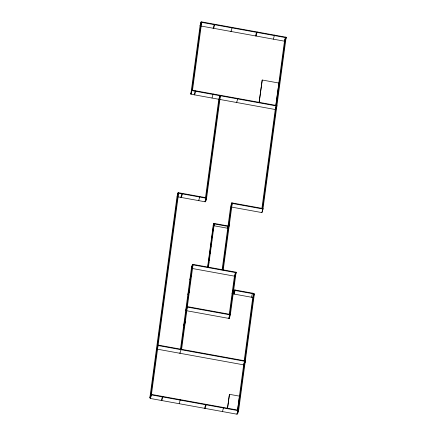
<?xml version="1.0" encoding="UTF-8"?>
<svg xmlns="http://www.w3.org/2000/svg" width="436" height="436" viewBox="0 0 436 436"><rect width="100%" height="100%" fill="white"/><g stroke="black" fill="none" stroke-linecap="round" stroke-linejoin="round"><path stroke-width="0.65" d="M151.461 394.411L150.404 397.992L149.842 397.894L177.065 196.211L178.122 192.636L206.637 197.808L205.574 201.388L205.759 200.048M275.808 109.616L190.837 94.187L200.124 25.381L201.181 21.8L286.158 37.229L262.973 209.013L261.911 212.588L231.162 207.007M177.207 196.696L178.062 193.11L206.571 198.287L220.469 95.31M233.745 289.755L253.872 293.412L238.051 410.619L236.988 414.2L150.338 398.466L150.584 396.651M149.842 397.894L150.9 394.313L178.122 192.636M190.837 94.187L191.895 90.606L201.181 21.8M150.338 398.466L151.396 394.891L178.618 193.208L178.09 195.001M192.516 90.236L201.677 22.378L201.149 24.165M195.797 90.83L194.674 94.885M182.504 193.431L181.381 197.481M162.971 396.504L161.849 400.559M214.817 24.274L213.695 28.329M198.778 200.157L198.712 200.631L199.835 196.576M213.128 93.974L212.005 98.029M179.981 352.8L179.921 353.274L180.978 349.699L192.51 264.281L236.116 272.2L230.35 314.906L229.287 318.487L186.243 310.672M180.439 349.449L191.448 267.862L192.51 264.281M181.605 349.323L187.306 307.091L186.772 308.879M187.366 306.617L193.006 264.859M205.47 197.933L218.79 99.261L219.848 95.686L206.01 198.184L204.953 201.764M180.302 399.649L179.18 403.703M231.091 31L231.025 31.474L232.148 27.424M207.558 267.339L213.253 225.145L213.782 223.357L228.873 226.099L228.813 226.573L229.341 224.785L228.78 224.682L227.723 228.262L222.093 269.977M207.814 267.568L213.782 223.357M208.206 266.767L208.386 265.42M208.659 263.404L208.844 262.058M209.024 260.712L209.204 259.365M209.476 257.349L209.662 256.003M209.934 253.981L210.114 252.635M210.839 247.256L211.024 245.909M211.204 244.563L211.384 243.217M211.656 241.201L211.836 239.855M212.109 237.833L212.294 236.486M213.019 231.107L213.199 229.761M213.384 228.415L213.564 227.069M208.375 267.666L214.278 223.935L213.923 225.129M236.743 102.035L236.677 102.509L237.8 98.454M228.317 225.995L228.251 226.469L213.716 223.832L213.188 225.619M222.698 269.764L231.729 202.854L263.033 208.539L261.911 212.588M223.254 269.862L232.29 202.953M206.255 404.363L205.133 408.418M256.096 35.539L256.03 36.014L257.158 31.964M228.796 317.909L228.731 318.384L229.788 314.803L235.489 272.571L234.432 276.151L229.249 314.547M229.287 318.487L229.652 315.817M259.044 102.678L262.216 80.017L278.942 83.053L275.89 105.659M259.164 102.618L262.216 80.017M234.17 293.602L234.105 294.082L235.227 290.027M223.586 407.507L222.464 411.562M274.484 35.109L273.361 39.164M227.434 408.614L229.445 394.318L239.506 396.144L237.555 410.598M227.581 408.118L229.445 394.318M261.873 208.642L275.498 107.708M275.765 105.714L277.378 93.745M277.558 92.421L278.942 83.053M278.817 83.113L284.539 40.706L285.248 38.319M262.477 208.435L285.596 37.125M252.558 293.172L251.436 297.227M236.988 414.2L238.116 410.145M237.495 410.44L243.713 364.376L244.776 360.795M244.165 361.03L252.809 296.987M237.053 413.726L237.615 413.829L237.974 411.148M237.615 413.829L238.672 410.249L245.272 361.373L158.061 345.535L157.527 347.329M244.803 362.687L245.332 360.894L254.368 293.984L233.124 290.131L232.061 293.706M213.133 28.226L214.196 24.65M194.113 94.781L195.175 91.206M177.381 196.129L178.264 193.143M180.82 197.383L181.883 193.802M219.875 97.571L220.409 95.784M206.571 198.287L205.514 201.863L177.763 196.827M255.474 35.916L256.531 32.335M191.382 268.336L192.445 264.756L236.05 272.674L235.696 273.868M192.472 266.647L192.826 265.453M189.829 279.858L190.892 276.282L191.448 276.38M188.935 292.883L189.464 291.09L188.902 290.992L187.845 294.567L188.401 294.671M189.044 292.758L189.398 291.564M185.681 310.568L186.81 306.513L229.854 314.329M161.287 400.455L162.35 396.874M183.698 325.278L184.76 321.703L185.316 321.801M184.722 324.068L185.251 322.275M231.729 202.854L230.666 206.43L227.788 227.788L228.846 224.208L229.407 224.306L229.053 225.499M231.696 205.22L232.225 203.427L262.973 209.013M285.536 37.6L284.474 41.18L200.059 25.855L201.121 22.274L286.092 37.703L285.738 38.897M285.803 38.422L286.158 37.229M275.318 109.038L276.206 106.03M275.252 109.512L276.31 105.937M276.162 108.422L276.936 105.561L191.96 90.132L190.897 93.713L191.459 93.816M235.582 273.988L236.116 272.2M232.971 292.616L233.68 290.229M234.606 290.398L233.549 293.978L253.305 297.565M204.571 408.314L205.634 404.733M252.744 297.461L253.872 293.412M254.014 295.177L254.368 293.984M243.653 364.85L244.71 361.27M244.738 363.161L245.272 361.373M239.359 396.64L239.506 396.144M191.895 90.606L276.871 106.035M213.744 225.723L227.723 228.262M191.944 268.434L234.988 276.25M186.744 306.988L230.35 314.906M158.121 345.061L245.332 360.894M156.998 349.116L244.209 364.948M150.9 394.313L238.672 410.249M151.396 394.891L238.051 410.619"/></g></svg>
